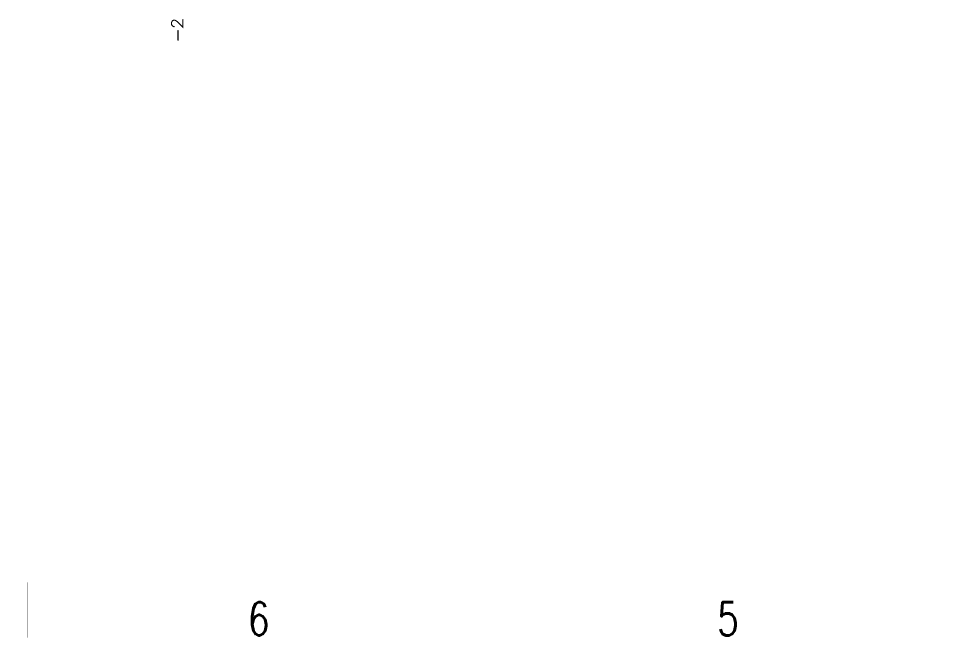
# Model space of a CAD drawing. Extents: x -9.8 to 23.3, y -7.1 to 14.3.
# Drawn here: x -1.63 to 6.48, y -7.12 to -1.65 of the extents above; entities that cross this region are included whole.
import ezdxf

# ---------------------------------------------------------------- set-up
doc = ezdxf.new("R2010")
doc.units = 0
for name, color, linetype in [('2D_LINE_00', 1, 'CONTINUOUS'), ('2D_LINE_01', 1, 'CONTINUOUS'), ('TEXT_01', 1, 'CONTINUOUS')]:
    doc.layers.add(name, color=color, linetype=linetype)
doc.styles.add('W0$0013291339', font='simplex', dxfattribs={"width": 0.75})

# ---------------------------------------------------------------- blocks, each defined once
blk = doc.blocks.new('SMOOTH_0$01')
at = {"const_width": 0.005}
blk.add_lwpolyline([(-0.0025, 0, 1), (0.0025, 0, 1)], format="xyb", close=True, dxfattribs=at)
blk = doc.blocks.new('DRAWING_16')
at = {"layer": '2D_LINE_00', "const_width": 0.01}
blk.add_lwpolyline([(0, 0), (0, 0.0857)], dxfattribs=at)
at = {"layer": '2D_LINE_00'}
for p in [(0, 0.0857), (0, 0)]:
    blk.add_blockref('SMOOTH_0$01', p, dxfattribs=at)
blk = doc.blocks.new('DRAWING_17')
at = {"layer": '2D_LINE_00', "const_width": 0.01}
blk.add_lwpolyline([(0, 0), (-0.00477, 0), (-0.01429, 0.00477), (-0.01905, 0.00953), (-0.02381, 0.01905), (-0.02381, 0.03809), (-0.01905, 0.04761), (-0.01429, 0.05237), (-0.00477, 0.05713), (0.00476, 0.05713), (0.01428, 0.05237), (0.02856, 0.04285), (0.07617, -0.00476), (0.07617, 0.0619)], dxfattribs=at)
at = {"layer": '2D_LINE_00'}
for p in [(-0.02381, 0.03809), (-0.02381, 0.01905), (-0.01905, 0.04761), (-0.01905, 0.00953), (-0.01429, 0.05237), (-0.01429, 0.00477), (-0.00477, 0.05713), (-0.00477, 0), (0, 0), (0.00476, 0.05713), (0.01428, 0.05237), (0.02856, 0.04285), (0.07617, 0.0619), (0.07617, -0.00476)]:
    blk.add_blockref('SMOOTH_0$01', p, dxfattribs=at)
blk = doc.blocks.new('SMOOTH_0$00004')
at = {"const_width": 0.00002}
blk.add_lwpolyline([(-0.00001, 0, 1), (0.00001, 0, 1)], format="xyb", close=True, dxfattribs=at)
blk = doc.blocks.new('DRAWING_4315')
at = {"layer": '2D_LINE_01', "const_width": 0.00004}
for points in [[(-0.4571, -0.4876), (32.7012, -0.4876), (32.7012, 20.9678), (-0.4571, 20.9678)], [(0, 0), (32.1831, 0), (32.1831, 20.4801), (0, 20.4801)]]:
    blk.add_lwpolyline(points, close=True, dxfattribs=at)
for points in [[(7.8325, -0.4876), (7.8325, 0)], [(11.9773, -0.4876), (11.9773, 0)]]:
    blk.add_lwpolyline(points, dxfattribs=at)
at = {"layer": '2D_LINE_01'}
for p in [(7.8325, 0), (11.9773, 0), (7.8325, -0.4876), (11.9773, -0.4876)]:
    blk.add_blockref('SMOOTH_0$00004', p, dxfattribs=at)
at = {"layer": 'TEXT_01', "style": 'W0$0013291339', "width": 0.75}
for s, p in [('6', (9.783, -0.4681)), ('5', (13.9278, -0.4681))]:
    blk.add_text(s, height=0.2926, dxfattribs=at).set_placement(p)

msp = doc.modelspace()

# ---------------------------------------------------------------- block references
for name, p in [('DRAWING_4315', (-9.38583, -6.62992)), ('DRAWING_17', (-0.25417, -1.72103)), ('DRAWING_16', (-0.22085, -1.841))]:
    msp.add_blockref(name, p)

doc.saveas('drawing.dxf')
